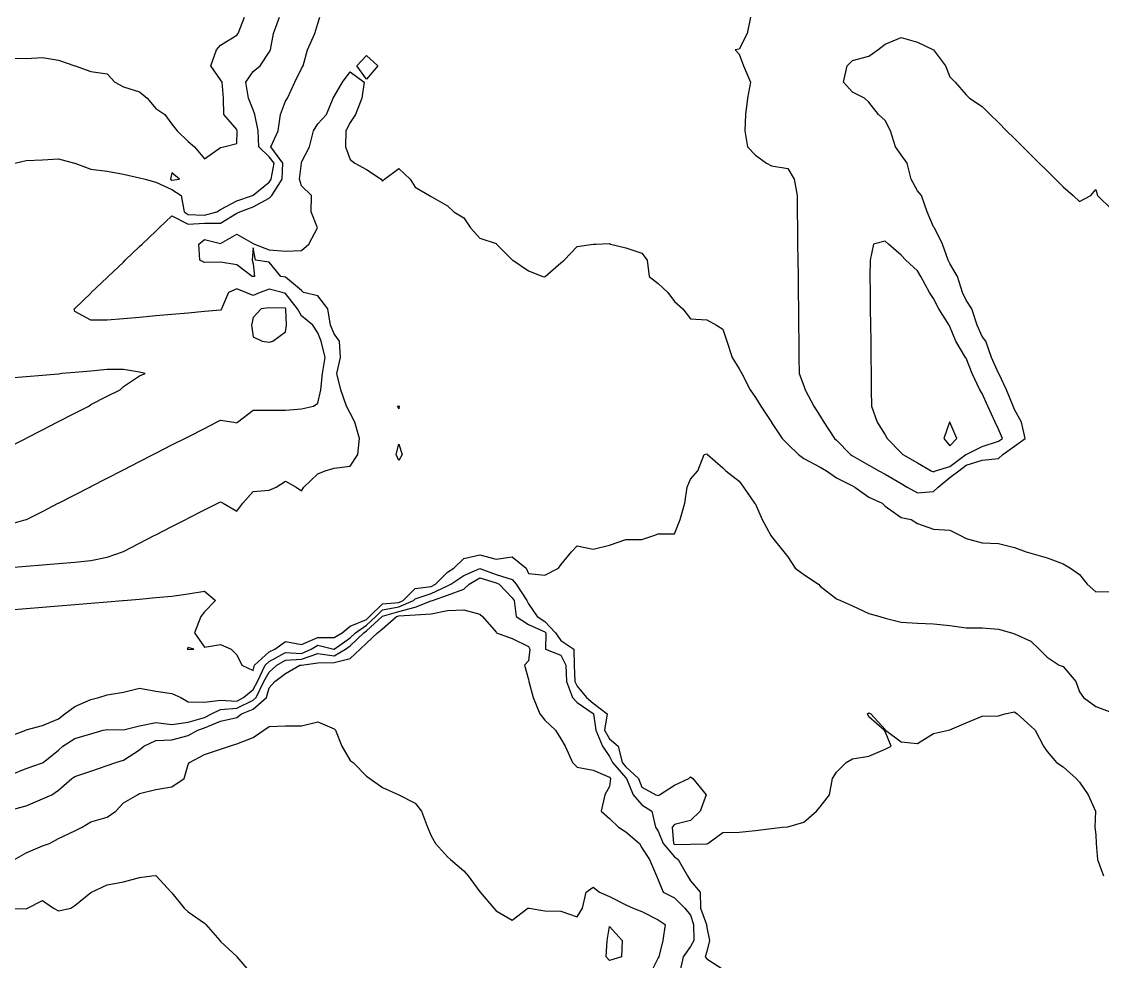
# Model space of a CAD drawing. Header units: metres. Extents: x 2681030 to 2681330, y 1246000 to 1246290.
# Drawn here: x 2681095.61 to 2681128.96, y 1246037.11 to 1246066.12 of the extents above; entities that cross this region are included whole.
import ezdxf

# ---------------------------------------------------------------- set-up
doc = ezdxf.new("R2010")
doc.units = ezdxf.units.M
doc.layers.add('BASIS_HOEHENLINIEN', color=8, linetype='Continuous')

msp = doc.modelspace()

# ---------------------------------------------------------------- linework, layer by layer
at = {"layer": 'BASIS_HOEHENLINIEN'}
for points, elevation in [([(2681095.25, 1246064.984), (2681095.75, 1246064.974), (2681096.25, 1246065.007), (2681096.75, 1246064.93), (2681097.25, 1246064.756), (2681097.261, 1246064.75), (2681097.75, 1246064.574), (2681098.25, 1246064.5), (2681098.483, 1246064.25), (2681098.75, 1246064.101), (2681099.25, 1246063.945), (2681099.483, 1246063.75), (2681099.75, 1246063.434), (2681100.03, 1246063.25), (2681100.25, 1246062.946), (2681100.409, 1246062.75), (2681100.75, 1246062.421), (2681100.949, 1246062.25), (2681101.25, 1246061.879), (2681101.75, 1246062.23), (2681101.852, 1246062.25), (2681102.25, 1246062.357), (2681102.266, 1246062.75), (2681102.25, 1246062.786), (2681101.846, 1246063.25), (2681101.84, 1246063.75), (2681101.802, 1246064.25), (2681101.75, 1246064.315), (2681101.45, 1246064.75), (2681101.628, 1246065.25), (2681101.75, 1246065.386), (2681102.25, 1246065.695), (2681102.294, 1246065.75), (2681102.489, 1246066.25)], 443.5), ([(2681095.25, 1246050.601), (2681095.75, 1246050.744), (2681095.765, 1246050.75), (2681096.25, 1246050.998), (2681096.741, 1246051.25), (2681096.75, 1246051.255), (2681097.25, 1246051.511), (2681097.716, 1246051.75), (2681097.75, 1246051.767), (2681098.25, 1246052.023), (2681098.692, 1246052.25), (2681098.75, 1246052.28), (2681099.25, 1246052.536), (2681099.668, 1246052.75), (2681099.75, 1246052.792), (2681100.25, 1246053.048), (2681100.643, 1246053.25), (2681100.75, 1246053.305), (2681101.25, 1246053.561), (2681101.619, 1246053.75), (2681101.75, 1246053.817), (2681102.162, 1246053.75), (2681102.25, 1246053.735), (2681102.268, 1246053.75), (2681102.75, 1246054.122), (2681103.25, 1246054.119), (2681103.75, 1246054.122), (2681104.25, 1246054.167), (2681104.619, 1246054.25), (2681104.75, 1246054.335), (2681104.846, 1246054.75), (2681104.893, 1246055.25), (2681104.972, 1246055.75), (2681104.858, 1246056.25), (2681104.75, 1246056.508), (2681104.593, 1246056.75), (2681104.25, 1246057.037), (2681104.128, 1246057.25), (2681103.75, 1246057.72), (2681103.648, 1246057.75), (2681103.25, 1246057.862), (2681102.97, 1246057.75), (2681102.75, 1246057.662), (2681102.532, 1246057.75), (2681102.25, 1246057.87), (2681101.994, 1246057.75), (2681101.776, 1246057.25), (2681101.75, 1246057.209), (2681101.25, 1246057.165), (2681100.75, 1246057.12), (2681100.25, 1246057.076), (2681099.75, 1246057.031), (2681099.25, 1246056.986), (2681098.75, 1246056.942), (2681098.25, 1246056.897), (2681097.75, 1246056.904), (2681097.25, 1246057.171), (2681097.235, 1246057.25), (2681097.25, 1246057.265), (2681097.75, 1246057.737), (2681097.759, 1246057.75), (2681098.25, 1246058.218), (2681098.284, 1246058.25), (2681098.75, 1246058.695), (2681098.808, 1246058.75), (2681099.25, 1246059.171), (2681099.332, 1246059.25), (2681099.75, 1246059.648), (2681099.857, 1246059.75), (2681100.25, 1246060.125), (2681100.75, 1246059.869), (2681101.25, 1246059.89), (2681101.75, 1246059.893), (2681102.25, 1246060.203), (2681102.347, 1246060.25), (2681102.75, 1246060.4), (2681103.25, 1246060.666), (2681103.336, 1246060.75), (2681103.648, 1246061.25), (2681103.666, 1246061.75), (2681103.296, 1246062.25), (2681103.527, 1246062.75), (2681103.601, 1246063.25), (2681103.75, 1246063.656), (2681103.81, 1246063.75), (2681104.039, 1246064.25), (2681104.25, 1246064.672), (2681104.293, 1246064.75), (2681104.429, 1246065.25), (2681104.658, 1246065.75), (2681104.75, 1246066.062), (2681104.809, 1246066.25)], 444.5), ([(2681095.401, 1246061.75), (2681095.75, 1246061.825), (2681096.25, 1246061.85), (2681096.75, 1246061.876), (2681097.241, 1246061.75), (2681097.25, 1246061.743), (2681097.75, 1246061.558), (2681098.25, 1246061.498), (2681098.75, 1246061.404), (2681099.25, 1246061.297), (2681099.425, 1246061.25), (2681099.75, 1246061.162), (2681100.25, 1246060.933), (2681100.532, 1246060.75), (2681100.624, 1246060.25), (2681100.75, 1246060.158), (2681101.25, 1246060.147), (2681101.634, 1246060.25), (2681101.75, 1246060.316), (2681102.25, 1246060.585), (2681102.736, 1246060.75), (2681102.75, 1246060.757), (2681103.25, 1246061.161), (2681103.31, 1246061.25), (2681103.407, 1246061.75), (2681103.25, 1246061.947), (2681102.931, 1246062.25), (2681102.91, 1246062.75), (2681102.808, 1246063.25), (2681102.75, 1246063.391), (2681102.61, 1246063.75), (2681102.527, 1246064.25), (2681102.75, 1246064.574), (2681102.967, 1246064.75), (2681103.25, 1246065.178), (2681103.285, 1246065.25), (2681103.384, 1246065.75), (2681103.568, 1246066.25)], 444), ([(2681118.101, 1246066.25), (2681118.002, 1246065.75), (2681117.75, 1246065.271), (2681117.63, 1246065.25), (2681117.75, 1246065.11), (2681117.885, 1246064.75), (2681118.098, 1246064.25), (2681118.01, 1246063.75), (2681117.944, 1246063.25), (2681117.92, 1246062.75), (2681118.003, 1246062.25), (2681118.25, 1246061.995), (2681118.598, 1246061.75), (2681118.75, 1246061.66), (2681119.25, 1246061.582), (2681119.444, 1246061.25), (2681119.535, 1246060.75), (2681119.541, 1246060.25), (2681119.547, 1246059.75), (2681119.553, 1246059.25), (2681119.56, 1246058.75), (2681119.566, 1246058.25), (2681119.572, 1246057.75), (2681119.578, 1246057.25), (2681119.584, 1246056.75), (2681119.59, 1246056.25), (2681119.596, 1246055.75), (2681119.605, 1246055.25), (2681119.75, 1246054.876), (2681119.788, 1246054.75), (2681120.05, 1246054.25), (2681120.25, 1246053.939), (2681120.366, 1246053.75), (2681120.695, 1246053.25), (2681120.75, 1246053.195), (2681121.19, 1246052.75), (2681121.25, 1246052.716), (2681121.75, 1246052.429), (2681122.063, 1246052.25), (2681122.25, 1246052.143), (2681122.75, 1246051.856), (2681122.935, 1246051.75), (2681123.25, 1246051.57), (2681123.75, 1246051.611), (2681123.886, 1246051.75), (2681124.25, 1246052.048), (2681124.526, 1246052.25), (2681124.75, 1246052.424), (2681125.25, 1246052.579), (2681125.75, 1246052.628), (2681125.889, 1246052.75), (2681126.25, 1246053.012), (2681126.573, 1246053.25), (2681126.461, 1246053.75), (2681126.25, 1246054.141), (2681126.201, 1246054.25), (2681126.003, 1246054.75), (2681125.765, 1246055.25), (2681125.75, 1246055.268), (2681125.538, 1246055.75), (2681125.36, 1246056.25), (2681125.25, 1246056.394), (2681125.089, 1246056.75), (2681124.93, 1246057.25), (2681124.75, 1246057.52), (2681124.642, 1246057.75), (2681124.485, 1246058.25), (2681124.25, 1246058.646), (2681124.199, 1246058.75), (2681124.02, 1246059.25), (2681123.774, 1246059.75), (2681123.75, 1246059.778), (2681123.548, 1246060.25), (2681123.38, 1246060.75), (2681123.25, 1246060.898), (2681123.052, 1246061.25), (2681122.935, 1246061.75), (2681122.75, 1246062.004), (2681122.57, 1246062.25), (2681122.419, 1246062.75), (2681122.25, 1246063.062), (2681122.045, 1246063.25), (2681121.75, 1246063.634), (2681121.616, 1246063.75), (2681121.25, 1246063.936), (2681120.972, 1246064.25), (2681121.087, 1246064.75), (2681121.25, 1246064.911), (2681121.75, 1246065.045), (2681122.028, 1246065.25), (2681122.25, 1246065.42), (2681122.75, 1246065.627), (2681123.25, 1246065.479), (2681123.748, 1246065.25), (2681123.75, 1246065.245), (2681124.114, 1246064.75), (2681124.25, 1246064.414), (2681124.416, 1246064.25), (2681124.75, 1246063.861), (2681124.862, 1246063.75), (2681125.25, 1246063.497), (2681125.498, 1246063.25), (2681125.75, 1246063), (2681126.002, 1246062.75), (2681126.25, 1246062.504), (2681126.505, 1246062.25), (2681126.75, 1246062.007), (2681127.009, 1246061.75), (2681127.25, 1246061.511), (2681127.512, 1246061.25), (2681127.75, 1246061.014), (2681128.058, 1246060.75), (2681128.25, 1246060.559), (2681128.604, 1246060.75), (2681128.75, 1246060.93), (2681128.802, 1246060.75), (2681129.25, 1246060.316)], 444.5), ([(2681106.601, 1246064.75), (2681106.25, 1246064.338), (2681105.955, 1246064.75), (2681106.25, 1246065.074), (2681106.601, 1246064.75)], 445), ([(2681095.25, 1246049.265), (2681095.75, 1246049.307), (2681096.25, 1246049.349), (2681096.75, 1246049.392), (2681097.25, 1246049.434), (2681097.75, 1246049.483), (2681098.25, 1246049.59), (2681098.722, 1246049.75), (2681098.75, 1246049.765), (2681099.25, 1246050.021), (2681099.697, 1246050.25), (2681099.75, 1246050.277), (2681100.25, 1246050.533), (2681100.673, 1246050.75), (2681100.75, 1246050.79), (2681101.25, 1246051.046), (2681101.665, 1246051.25), (2681101.75, 1246051.292), (2681101.829, 1246051.25), (2681102.25, 1246051.01), (2681102.441, 1246051.25), (2681102.75, 1246051.608), (2681103.25, 1246051.649), (2681103.463, 1246051.75), (2681103.75, 1246051.927), (2681104.084, 1246051.75), (2681104.25, 1246051.635), (2681104.317, 1246051.75), (2681104.75, 1246052.156), (2681104.975, 1246052.25), (2681105.25, 1246052.328), (2681105.75, 1246052.395), (2681105.983, 1246052.75), (2681106.036, 1246053.25), (2681105.896, 1246053.75), (2681105.75, 1246054.031), (2681105.639, 1246054.25), (2681105.459, 1246054.75), (2681105.334, 1246055.25), (2681105.449, 1246055.75), (2681105.418, 1246056.25), (2681105.25, 1246056.479), (2681105.136, 1246056.75), (2681105.056, 1246057.25), (2681104.75, 1246057.657), (2681104.304, 1246057.75), (2681104.25, 1246057.818), (2681103.75, 1246058.228), (2681103.613, 1246058.25), (2681103.25, 1246058.69), (2681102.83, 1246058.75), (2681102.75, 1246059.137), (2681102.729, 1246058.75), (2681102.75, 1246058.638), (2681102.792, 1246058.25), (2681102.75, 1246058.244), (2681102.723, 1246058.25), (2681102.25, 1246058.614), (2681101.75, 1246058.687), (2681101.25, 1246058.686), (2681101.111, 1246058.75), (2681101.083, 1246059.25), (2681101.25, 1246059.389), (2681101.75, 1246059.272), (2681102.25, 1246059.551), (2681102.75, 1246059.264), (2681102.796, 1246059.25), (2681103.25, 1246059.074), (2681103.75, 1246059.033), (2681104.25, 1246059.052), (2681104.477, 1246059.25), (2681104.737, 1246059.75), (2681104.545, 1246060.25), (2681104.555, 1246060.75), (2681104.25, 1246061.045), (2681104.182, 1246061.25), (2681104.243, 1246061.75), (2681104.25, 1246061.782), (2681104.488, 1246062.25), (2681104.612, 1246062.75), (2681104.75, 1246062.961), (2681105.022, 1246063.25), (2681105.221, 1246063.75), (2681105.25, 1246063.802), (2681105.513, 1246064.25), (2681105.75, 1246064.571), (2681106.177, 1246064.25), (2681106.103, 1246063.75), (2681105.917, 1246063.25), (2681105.75, 1246063.006), (2681105.612, 1246062.75), (2681105.607, 1246062.25), (2681105.75, 1246061.863), (2681105.897, 1246061.75), (2681106.25, 1246061.552), (2681106.7, 1246061.25), (2681106.75, 1246061.191), (2681106.803, 1246061.25), (2681107.25, 1246061.58), (2681107.599, 1246061.25), (2681107.75, 1246061.008), (2681108.198, 1246060.75), (2681108.25, 1246060.716), (2681108.75, 1246060.432), (2681108.95, 1246060.25), (2681109.25, 1246060.055), (2681109.46, 1246059.75), (2681109.75, 1246059.435), (2681110.25, 1246059.268), (2681110.267, 1246059.25), (2681110.75, 1246058.761), (2681110.77, 1246058.75), (2681111.25, 1246058.423), (2681111.693, 1246058.25), (2681111.75, 1246058.237), (2681111.766, 1246058.25), (2681112.25, 1246058.671), (2681112.346, 1246058.75), (2681112.75, 1246059.171), (2681113.25, 1246059.247), (2681113.325, 1246059.25), (2681113.75, 1246059.265), (2681113.781, 1246059.25), (2681114.25, 1246059.13), (2681114.75, 1246058.971), (2681114.907, 1246058.75), (2681114.978, 1246058.25), (2681115.25, 1246058.029), (2681115.545, 1246057.75), (2681115.75, 1246057.476), (2681116.009, 1246057.25), (2681116.25, 1246056.939), (2681116.75, 1246056.911), (2681117.048, 1246056.75), (2681117.25, 1246056.626), (2681117.372, 1246056.25), (2681117.53, 1246055.75), (2681117.75, 1246055.399), (2681117.828, 1246055.25), (2681118.094, 1246054.75), (2681118.25, 1246054.51), (2681118.416, 1246054.25), (2681118.746, 1246053.75), (2681118.75, 1246053.743), (2681119.075, 1246053.25), (2681119.25, 1246053.076), (2681119.576, 1246052.75), (2681119.75, 1246052.627), (2681120.25, 1246052.364), (2681120.449, 1246052.25), (2681120.75, 1246052.034), (2681121.25, 1246051.791), (2681121.321, 1246051.75), (2681121.75, 1246051.438), (2681122.161, 1246051.25), (2681122.25, 1246051.158), (2681122.75, 1246050.815), (2681123.059, 1246050.75), (2681123.25, 1246050.622), (2681123.75, 1246050.447), (2681124.25, 1246050.418), (2681124.575, 1246050.25), (2681124.75, 1246050.167), (2681125.25, 1246050.032), (2681125.75, 1246050.004), (2681126.25, 1246049.887), (2681126.604, 1246049.75), (2681126.75, 1246049.713), (2681127.25, 1246049.564), (2681127.75, 1246049.383), (2681127.973, 1246049.25), (2681128.25, 1246049.049), (2681128.487, 1246048.75), (2681128.75, 1246048.52), (2681129.25, 1246048.531)], 445), ([(2681100.25, 1246061.224), (2681100.477, 1246061.25), (2681100.25, 1246061.449), (2681100.202, 1246061.25), (2681100.25, 1246061.224)], 443.5), ([(2681123.75, 1246052.217), (2681123.808, 1246052.25), (2681124.25, 1246052.389), (2681124.745, 1246052.75), (2681124.75, 1246052.755), (2681125.25, 1246052.998), (2681125.75, 1246053.168), (2681125.872, 1246053.25), (2681125.75, 1246053.537), (2681125.645, 1246053.75), (2681125.425, 1246054.25), (2681125.25, 1246054.635), (2681125.18, 1246054.75), (2681124.943, 1246055.25), (2681124.75, 1246055.728), (2681124.736, 1246055.75), (2681124.432, 1246056.25), (2681124.25, 1246056.709), (2681124.226, 1246056.75), (2681123.915, 1246057.25), (2681123.75, 1246057.569), (2681123.627, 1246057.75), (2681123.352, 1246058.25), (2681123.25, 1246058.425), (2681122.888, 1246058.75), (2681122.75, 1246058.911), (2681122.359, 1246059.25), (2681122.25, 1246059.344), (2681121.891, 1246059.25), (2681121.787, 1246058.75), (2681121.784, 1246058.25), (2681121.79, 1246057.75), (2681121.796, 1246057.25), (2681121.802, 1246056.75), (2681121.808, 1246056.25), (2681121.814, 1246055.75), (2681121.82, 1246055.25), (2681121.826, 1246054.75), (2681121.832, 1246054.25), (2681122.01, 1246053.75), (2681122.25, 1246053.361), (2681122.315, 1246053.25), (2681122.75, 1246052.806), (2681122.804, 1246052.75), (2681123.25, 1246052.495), (2681123.677, 1246052.25), (2681123.75, 1246052.217)], 444), ([(2681103.25, 1246056.224), (2681103.361, 1246056.25), (2681103.75, 1246056.537), (2681103.783, 1246056.75), (2681103.765, 1246057.25), (2681103.75, 1246057.269), (2681103.25, 1246057.285), (2681103.002, 1246057.25), (2681102.75, 1246056.984), (2681102.699, 1246056.75), (2681102.75, 1246056.385), (2681103.03, 1246056.25), (2681103.25, 1246056.224)], 444), ([(2681095.25, 1246053.001), (2681095.736, 1246053.25), (2681095.75, 1246053.257), (2681096.25, 1246053.514), (2681096.711, 1246053.75), (2681096.75, 1246053.771), (2681097.25, 1246054.026), (2681097.687, 1246054.25), (2681097.75, 1246054.297), (2681098.25, 1246054.558), (2681098.65, 1246054.75), (2681098.75, 1246054.849), (2681099.25, 1246055.183), (2681099.425, 1246055.25), (2681099.25, 1246055.295), (2681098.75, 1246055.375), (2681098.25, 1246055.375), (2681097.75, 1246055.331), (2681097.25, 1246055.286), (2681096.847, 1246055.25), (2681096.75, 1246055.238), (2681096.25, 1246055.195), (2681095.75, 1246055.152), (2681095.25, 1246055.107)], 444), ([(2681107.256, 1246054.25), (2681107.25, 1246054.16), (2681107.211, 1246054.25), (2681107.25, 1246054.259), (2681107.256, 1246054.25)], 445.5), ([(2681124.25, 1246053.026), (2681124.462, 1246053.25), (2681124.252, 1246053.75), (2681124.25, 1246053.754), (2681124.245, 1246053.75), (2681124.062, 1246053.25), (2681124.25, 1246053.026)], 443.5), ([(2681107.348, 1246052.75), (2681107.25, 1246052.574), (2681107.17, 1246052.75), (2681107.25, 1246053.072), (2681107.348, 1246052.75)], 445.5), ([(2681095.25, 1246047.956), (2681095.75, 1246047.998), (2681096.25, 1246048.04), (2681096.75, 1246048.083), (2681097.25, 1246048.125), (2681097.75, 1246048.167), (2681098.25, 1246048.209), (2681098.73, 1246048.25), (2681098.75, 1246048.252), (2681099.25, 1246048.294), (2681099.75, 1246048.336), (2681100.25, 1246048.378), (2681100.75, 1246048.454), (2681101.25, 1246048.536), (2681101.59, 1246048.25), (2681101.25, 1246047.897), (2681101.137, 1246047.75), (2681100.946, 1246047.25), (2681101.25, 1246046.812), (2681101.75, 1246046.889), (2681102.074, 1246046.75), (2681102.25, 1246046.57), (2681102.408, 1246046.25), (2681102.75, 1246046.09), (2681102.799, 1246046.25), (2681103.25, 1246046.668), (2681103.421, 1246046.75), (2681103.75, 1246046.983), (2681104.25, 1246046.889), (2681104.75, 1246047.101), (2681105.25, 1246047.111), (2681105.501, 1246047.25), (2681105.75, 1246047.453), (2681106.25, 1246047.662), (2681106.347, 1246047.75), (2681106.75, 1246048.146), (2681107.25, 1246048.19), (2681107.386, 1246048.25), (2681107.75, 1246048.622), (2681108.25, 1246048.683), (2681108.383, 1246048.75), (2681108.75, 1246049.121), (2681108.949, 1246049.25), (2681109.25, 1246049.542), (2681109.75, 1246049.655), (2681110.25, 1246049.522), (2681110.75, 1246049.594), (2681111.176, 1246049.25), (2681111.25, 1246049.08), (2681111.75, 1246049.029), (2681112.176, 1246049.25), (2681112.25, 1246049.345), (2681112.573, 1246049.75), (2681112.75, 1246049.932), (2681113.25, 1246049.834), (2681113.75, 1246049.954), (2681114.25, 1246050.129), (2681114.75, 1246050.129), (2681115.117, 1246050.25), (2681115.25, 1246050.307), (2681115.75, 1246050.309), (2681115.93, 1246050.75), (2681116.078, 1246051.25), (2681116.144, 1246051.75), (2681116.25, 1246051.995), (2681116.479, 1246052.25), (2681116.671, 1246052.75), (2681116.75, 1246052.779), (2681116.771, 1246052.75), (2681117.25, 1246052.342), (2681117.343, 1246052.25), (2681117.75, 1246051.935), (2681117.886, 1246051.75), (2681118.22, 1246051.25), (2681118.25, 1246051.221), (2681118.458, 1246050.75), (2681118.73, 1246050.25), (2681118.75, 1246050.223), (2681119.133, 1246049.75), (2681119.25, 1246049.593), (2681119.473, 1246049.25), (2681119.75, 1246049.047), (2681120.198, 1246048.75), (2681120.25, 1246048.688), (2681120.75, 1246048.298), (2681120.874, 1246048.25), (2681121.25, 1246048.083), (2681121.75, 1246047.848), (2681122.095, 1246047.75), (2681122.25, 1246047.698), (2681122.75, 1246047.583), (2681123.25, 1246047.545), (2681123.75, 1246047.524), (2681124.25, 1246047.476), (2681124.75, 1246047.402), (2681125.25, 1246047.4), (2681125.75, 1246047.367), (2681126.15, 1246047.25), (2681126.25, 1246047.22), (2681126.75, 1246046.992), (2681127.01, 1246046.75), (2681127.25, 1246046.498), (2681127.622, 1246046.25), (2681127.75, 1246046.209), (2681128.133, 1246045.75), (2681128.25, 1246045.434), (2681128.372, 1246045.25), (2681128.75, 1246044.981), (2681129.25, 1246044.79)], 445.5), ([(2681095.25, 1246044.059), (2681095.743, 1246044.25), (2681095.75, 1246044.253), (2681096.25, 1246044.386), (2681096.75, 1246044.594), (2681096.945, 1246044.75), (2681097.25, 1246044.979), (2681097.75, 1246045.191), (2681097.998, 1246045.25), (2681098.25, 1246045.332), (2681098.75, 1246045.417), (2681099.25, 1246045.542), (2681099.75, 1246045.448), (2681100.25, 1246045.376), (2681100.525, 1246045.25), (2681100.75, 1246045.117), (2681101.25, 1246045.107), (2681101.75, 1246045.176), (2681102.25, 1246045.14), (2681102.458, 1246045.25), (2681102.75, 1246045.505), (2681102.885, 1246045.75), (2681103.123, 1246046.25), (2681103.25, 1246046.368), (2681103.75, 1246046.64), (2681104.25, 1246046.616), (2681104.546, 1246046.75), (2681104.75, 1246046.869), (2681105.246, 1246046.75), (2681105.25, 1246046.749), (2681105.251, 1246046.75), (2681105.75, 1246047.098), (2681105.909, 1246047.25), (2681106.25, 1246047.485), (2681106.541, 1246047.75), (2681106.75, 1246047.955), (2681107.25, 1246048.051), (2681107.702, 1246048.25), (2681107.75, 1246048.299), (2681108.25, 1246048.462), (2681108.75, 1246048.701), (2681108.854, 1246048.75), (2681109.25, 1246049.016), (2681109.75, 1246049.233), (2681110.25, 1246049.049), (2681110.75, 1246048.893), (2681110.873, 1246048.75), (2681111.195, 1246048.25), (2681111.25, 1246048.144), (2681111.52, 1246047.75), (2681111.75, 1246047.605), (2681112.081, 1246047.25), (2681112.25, 1246047.012), (2681112.649, 1246046.75), (2681112.657, 1246046.25), (2681112.675, 1246045.75), (2681112.75, 1246045.609), (2681113.038, 1246045.25), (2681113.25, 1246045.076), (2681113.678, 1246044.75), (2681113.6, 1246044.25), (2681113.75, 1246043.982), (2681114.013, 1246043.75), (2681114.137, 1246043.25), (2681114.25, 1246043.118), (2681114.648, 1246042.75), (2681114.75, 1246042.483), (2681115.184, 1246042.25), (2681115.25, 1246042.226), (2681115.293, 1246042.25), (2681115.75, 1246042.552), (2681116.194, 1246042.75), (2681116.25, 1246042.804), (2681116.324, 1246042.75), (2681116.737, 1246042.25), (2681116.55, 1246041.75), (2681116.25, 1246041.459), (2681115.75, 1246041.33), (2681115.678, 1246041.25), (2681115.725, 1246040.75), (2681115.75, 1246040.721), (2681116.25, 1246040.722), (2681116.75, 1246040.735), (2681116.783, 1246040.75), (2681117.25, 1246041.085), (2681117.75, 1246041.098), (2681118.25, 1246041.154), (2681118.75, 1246041.206), (2681119.091, 1246041.25), (2681119.25, 1246041.265), (2681119.75, 1246041.408), (2681120.137, 1246041.75), (2681120.25, 1246041.884), (2681120.542, 1246042.25), (2681120.628, 1246042.75), (2681120.75, 1246042.953), (2681121.053, 1246043.25), (2681121.25, 1246043.365), (2681121.75, 1246043.446), (2681122.25, 1246043.664), (2681122.436, 1246043.75), (2681122.25, 1246044.201), (2681122.228, 1246044.25), (2681121.75, 1246044.655), (2681121.709, 1246044.75), (2681121.75, 1246044.786), (2681121.817, 1246044.75), (2681122.25, 1246044.265), (2681122.261, 1246044.25), (2681122.75, 1246043.883), (2681123.25, 1246043.832), (2681123.75, 1246044.147), (2681124.209, 1246044.25), (2681124.25, 1246044.26), (2681124.75, 1246044.468), (2681125.25, 1246044.682), (2681125.75, 1246044.691), (2681125.95, 1246044.75), (2681126.25, 1246044.808), (2681126.324, 1246044.75), (2681126.75, 1246044.367), (2681126.887, 1246044.25), (2681127.137, 1246043.75), (2681127.25, 1246043.585), (2681127.542, 1246043.25), (2681127.75, 1246043.113), (2681128.151, 1246042.75), (2681128.25, 1246042.639), (2681128.522, 1246042.25), (2681128.743, 1246041.75), (2681128.726, 1246041.25), (2681128.75, 1246041.013), (2681128.767, 1246040.75), (2681128.802, 1246040.25), (2681128.996, 1246039.75)], 446), ([(2681095.25, 1246042.853), (2681095.75, 1246043.06), (2681096.25, 1246043.237), (2681096.271, 1246043.25), (2681096.75, 1246043.629), (2681096.883, 1246043.75), (2681097.25, 1246043.992), (2681097.75, 1246044.134), (2681098.124, 1246044.25), (2681098.25, 1246044.271), (2681098.75, 1246044.252), (2681099.25, 1246044.384), (2681099.75, 1246044.479), (2681100.25, 1246044.422), (2681100.75, 1246044.488), (2681101.25, 1246044.638), (2681101.467, 1246044.75), (2681101.75, 1246044.883), (2681102.25, 1246044.921), (2681102.75, 1246045.169), (2681102.845, 1246045.25), (2681103.085, 1246045.75), (2681103.25, 1246046.038), (2681103.486, 1246046.25), (2681103.75, 1246046.408), (2681104.25, 1246046.436), (2681104.75, 1246046.612), (2681105.25, 1246046.54), (2681105.603, 1246046.75), (2681105.75, 1246046.852), (2681106.166, 1246047.25), (2681106.25, 1246047.308), (2681106.735, 1246047.75), (2681106.75, 1246047.765), (2681107.25, 1246047.912), (2681107.75, 1246048.046), (2681108.25, 1246048.234), (2681108.284, 1246048.25), (2681108.75, 1246048.411), (2681109.25, 1246048.599), (2681109.419, 1246048.75), (2681109.75, 1246048.95), (2681110.25, 1246048.793), (2681110.347, 1246048.75), (2681110.75, 1246048.335), (2681110.806, 1246048.25), (2681110.868, 1246047.75), (2681111.25, 1246047.505), (2681111.75, 1246047.285), (2681111.783, 1246047.25), (2681111.774, 1246046.75), (2681112.25, 1246046.556), (2681112.401, 1246046.25), (2681112.419, 1246045.75), (2681112.609, 1246045.25), (2681112.75, 1246045.096), (2681113.25, 1246044.756), (2681113.258, 1246044.75), (2681113.329, 1246044.25), (2681113.535, 1246043.75), (2681113.75, 1246043.432), (2681113.839, 1246043.25), (2681114.25, 1246042.772), (2681114.274, 1246042.75), (2681114.48, 1246042.25), (2681114.75, 1246041.942), (2681115.059, 1246041.75), (2681115.172, 1246041.25), (2681115.25, 1246041.129), (2681115.401, 1246040.75), (2681115.75, 1246040.339), (2681115.87, 1246040.25), (2681116.16, 1246039.75), (2681116.25, 1246039.596), (2681116.549, 1246039.25), (2681116.557, 1246038.75), (2681116.74, 1246038.25), (2681116.75, 1246038.159), (2681116.832, 1246037.75), (2681116.75, 1246037.416), (2681116.706, 1246037.25), (2681116.75, 1246037.186), (2681117.25, 1246036.873)], 446.5), ([(2681095.25, 1246041.78), (2681095.75, 1246041.914), (2681096.25, 1246042.122), (2681096.548, 1246042.25), (2681096.75, 1246042.398), (2681097.162, 1246042.75), (2681097.25, 1246042.812), (2681097.75, 1246042.984), (2681098.25, 1246043.151), (2681098.518, 1246043.25), (2681098.75, 1246043.317), (2681099.25, 1246043.638), (2681099.384, 1246043.75), (2681099.75, 1246043.931), (2681100.25, 1246043.949), (2681100.75, 1246044.086), (2681101.046, 1246044.25), (2681101.25, 1246044.319), (2681101.75, 1246044.528), (2681102.25, 1246044.64), (2681102.397, 1246044.75), (2681102.75, 1246044.895), (2681103.166, 1246045.25), (2681103.25, 1246045.55), (2681103.428, 1246045.75), (2681103.75, 1246045.999), (2681104.2, 1246046.25), (2681104.25, 1246046.256), (2681104.75, 1246046.328), (2681105.25, 1246046.331), (2681105.75, 1246046.458), (2681106.054, 1246046.75), (2681106.25, 1246046.93), (2681106.596, 1246047.25), (2681106.75, 1246047.372), (2681107.175, 1246047.75), (2681107.25, 1246047.773), (2681107.75, 1246047.806), (2681108.25, 1246047.841), (2681108.75, 1246047.935), (2681109.25, 1246047.955), (2681109.75, 1246047.823), (2681109.834, 1246047.75), (2681110.25, 1246047.27), (2681110.261, 1246047.25), (2681110.75, 1246047.076), (2681111.25, 1246046.826), (2681111.293, 1246046.75), (2681111.25, 1246046.391), (2681111.122, 1246046.25), (2681111.25, 1246045.813), (2681111.265, 1246045.75), (2681111.391, 1246045.25), (2681111.595, 1246044.75), (2681111.75, 1246044.556), (2681112.079, 1246044.25), (2681112.25, 1246043.977), (2681112.385, 1246043.75), (2681112.606, 1246043.25), (2681112.75, 1246043.108), (2681113.25, 1246043.007), (2681113.75, 1246042.795), (2681113.785, 1246042.75), (2681113.75, 1246042.506), (2681113.603, 1246042.25), (2681113.493, 1246041.75), (2681113.75, 1246041.515), (2681114.022, 1246041.25), (2681114.25, 1246041.112), (2681114.671, 1246040.75), (2681114.75, 1246040.616), (2681114.986, 1246040.25), (2681115.202, 1246039.75), (2681115.25, 1246039.623), (2681115.405, 1246039.25), (2681115.75, 1246039.074), (2681116.075, 1246038.75), (2681116.25, 1246038.533), (2681116.337, 1246038.25), (2681116.349, 1246037.75), (2681116.25, 1246037.571), (2681116.02, 1246037.25), (2681115.911, 1246036.75)], 447), ([(2681100.75, 1246046.732), (2681100.92, 1246046.75), (2681100.75, 1246046.801), (2681100.719, 1246046.75), (2681100.75, 1246046.732)], 445.5), ([(2681095.394, 1246040.25), (2681095.75, 1246040.463), (2681096.25, 1246040.676), (2681096.473, 1246040.75), (2681096.75, 1246040.904), (2681097.25, 1246041.136), (2681097.479, 1246041.25), (2681097.75, 1246041.412), (2681098.25, 1246041.558), (2681098.515, 1246041.75), (2681098.75, 1246042.004), (2681099.191, 1246042.25), (2681099.25, 1246042.288), (2681099.75, 1246042.413), (2681100.25, 1246042.495), (2681100.63, 1246042.75), (2681100.75, 1246043.189), (2681100.792, 1246043.25), (2681101.25, 1246043.496), (2681101.75, 1246043.663), (2681102.026, 1246043.75), (2681102.25, 1246043.819), (2681102.75, 1246044.023), (2681103.089, 1246044.25), (2681103.25, 1246044.363), (2681103.75, 1246044.381), (2681104.25, 1246044.38), (2681104.75, 1246044.498), (2681105.25, 1246044.284), (2681105.297, 1246044.25), (2681105.493, 1246043.75), (2681105.75, 1246043.314), (2681105.843, 1246043.25), (2681106.25, 1246042.821), (2681106.352, 1246042.75), (2681106.75, 1246042.476), (2681107.25, 1246042.251), (2681107.251, 1246042.25), (2681107.75, 1246041.997), (2681107.95, 1246041.75), (2681108.135, 1246041.25), (2681108.25, 1246040.98), (2681108.383, 1246040.75), (2681108.75, 1246040.34), (2681108.841, 1246040.25), (2681109.25, 1246039.899), (2681109.391, 1246039.75), (2681109.75, 1246039.255), (2681109.764, 1246039.25), (2681110.176, 1246038.75), (2681110.25, 1246038.671), (2681110.75, 1246038.381), (2681111.232, 1246038.75), (2681111.25, 1246038.755), (2681111.275, 1246038.75), (2681111.75, 1246038.666), (2681112.25, 1246038.659), (2681112.75, 1246038.487), (2681112.912, 1246038.75), (2681113.034, 1246039.25), (2681113.25, 1246039.403), (2681113.436, 1246039.25), (2681113.75, 1246039.113), (2681114.25, 1246038.85), (2681114.479, 1246038.75), (2681114.75, 1246038.652), (2681115.25, 1246038.392), (2681115.469, 1246038.25), (2681115.394, 1246037.75), (2681115.267, 1246037.25), (2681115.25, 1246037.221), (2681115.014, 1246036.75)], 447.5), ([(2681095.25, 1246038.74), (2681095.75, 1246038.733), (2681095.794, 1246038.75), (2681096.25, 1246038.992), (2681096.596, 1246038.75), (2681096.75, 1246038.673), (2681097.132, 1246038.75), (2681097.25, 1246038.834), (2681097.75, 1246039.236), (2681097.766, 1246039.25), (2681098.25, 1246039.471), (2681098.75, 1246039.56), (2681099.25, 1246039.698), (2681099.631, 1246039.75), (2681099.75, 1246039.761), (2681099.765, 1246039.75), (2681100.223, 1246039.25), (2681100.25, 1246039.222), (2681100.628, 1246038.75), (2681100.75, 1246038.64), (2681101.25, 1246038.284), (2681101.293, 1246038.25), (2681101.722, 1246037.75), (2681101.75, 1246037.725), (2681102.25, 1246037.259), (2681102.256, 1246037.25), (2681102.688, 1246036.75)], 448), ([(2681114.116, 1246037.25), (2681113.75, 1246037.137), (2681113.645, 1246037.25), (2681113.681, 1246037.75), (2681113.75, 1246038.186), (2681114.137, 1246037.75), (2681114.116, 1246037.25)], 448)]:
    msp.add_lwpolyline(points, dxfattribs=dict(at, elevation=elevation))

doc.saveas('drawing.dxf')
